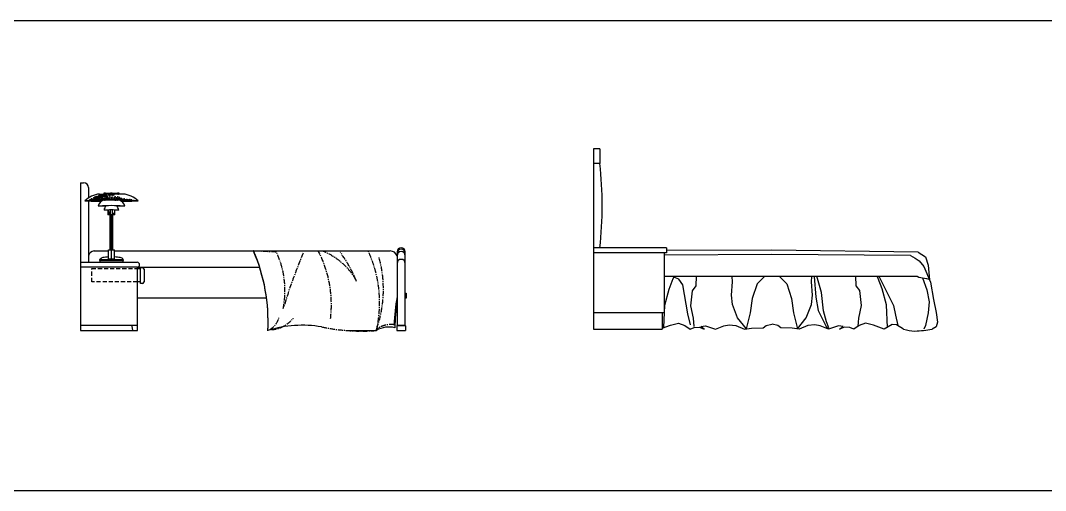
# Model space of a CAD drawing. Header units: millimetres. Extents: x 30176 to 68715, y 55479 to 72995.
# Drawn here: x 56095 to 62405, y 60016 to 62909 of the extents above; entities that cross this region are included whole.
import ezdxf

# ---------------------------------------------------------------- set-up
doc = ezdxf.new("R2010")
doc.units = ezdxf.units.MM
doc.linetypes.add('CENTER', pattern=[50.8, 31.75, -6.35, 6.35, -6.35])
doc.linetypes.add('DASHED', pattern=[0.75, 0.5, -0.25])
doc.layers.add('www.cad-blocks.net', color=7, linetype='Continuous')

# ---------------------------------------------------------------- blocks, each defined once
blk = doc.blocks.new('A$C00B207A7')
for p, q in [((0, 913.3), (20, 913.3)), ((0, 913.3), (0, 3.3)), ((50, 883.3), (50, 819.8)), ((118.9, 843.4), (147, 843.4)), ((144.8, 846.9), (154, 846.9)), ((153.3, 849.7), (145.5, 849.7)), ((145.5, 849.7), (145.5, 848.8)), ((145.5, 848.8), (153.3, 848.8)), ((147, 845.7), (147, 843.4)), ((147, 845.7), (151.8, 845.7)), ((151.8, 843.4), (147, 843.4)), ((151.8, 843.4), (151.8, 845.7)), ((263.7, 843.4), (151.8, 843.4)), ((153.3, 848.8), (153.3, 849.7)), ((186.4, 847.3), (155.4, 847.3)), ((195.9, 846.9), (186.7, 846.9)), ((187.4, 848.8), (187.4, 849.7)), ((187.4, 849.7), (195.2, 849.7)), ((195.2, 848.8), (187.4, 848.8)), ((193.7, 845.7), (188.9, 845.7)), ((188.9, 843.4), (188.9, 845.7)), ((188.9, 843.4), (193.7, 843.4)), ((193.7, 845.7), (193.7, 843.4)), ((195.2, 849.7), (195.2, 848.8)), ((227.1, 847.3), (196.2, 847.3)), ((237.8, 846.9), (228.6, 846.9)), ((229.3, 848.8), (229.3, 849.7)), ((229.3, 849.7), (237.2, 849.7)), ((237.2, 848.8), (229.3, 848.8)), ((230.8, 843.4), (230.8, 845.7)), ((235.7, 845.7), (230.8, 845.7)), ((230.8, 843.4), (235.7, 843.4)), ((235.7, 845.7), (235.7, 843.4)), ((237.2, 849.7), (237.2, 848.8)), ((50, 800.8), (50, 423.3)), ((158.5, 769.4), (108.7, 769.4)), ((273.9, 769.4), (224.1, 769.4)), ((170.3, 716.3), (170.3, 745.1)), ((188.5, 716.3), (170.3, 716.3)), ((183.5, 499.2), (183.5, 716.3)), ((185.3, 716.3), (185.3, 745.5)), ((188.5, 499.2), (188.5, 716.3)), ((212.2, 716.3), (188.5, 716.3)), ((194.1, 499.2), (194.1, 716.3)), ((197, 716.3), (197, 745.5)), ((199, 499.2), (199, 716.3)), ((212.2, 716.3), (212.2, 745.1)), ((85.3, 493.3), (172.5, 493.3)), ((172.5, 499.2), (210.9, 499.2)), ((172.5, 445.2), (172.5, 499.2)), ((172.5, 445.2), (210.9, 445.2)), ((190.9, 445.2), (190.9, 499.2)), ((210.9, 445.2), (210.9, 499.2)), ((210.9, 493.3), (1907.6, 493.3)), ((1950, 488.2), (1950, 33.3)), ((2000, 33.3), (2000, 488.2)), ((0, 423.3), (350, 423.3)), ((350, 393.3), (0, 393.3)), ((263.7, 438.3), (118.9, 438.3)), ((118.9, 438.3), (118.9, 434.9)), ((118.9, 434.9), (118.9, 438.3)), ((118.9, 434.9), (263.7, 434.9)), ((263.7, 434.9), (119.3, 434.9)), ((119.3, 434.9), (119.3, 423.3)), ((119.3, 423.3), (263.7, 423.3)), ((263.7, 434.9), (263.7, 438.3)), ((263.7, 438.3), (263.7, 434.9)), ((263.7, 423.3), (263.7, 434.9)), ((350, 393.3), (1103.1, 393.3)), ((350, 393.3), (350, 33.3)), ((350, 385.3), (370.8, 385.3)), ((370.8, 390.3), (381.8, 390.3)), ((370.8, 293.3), (370.8, 390.3)), ((391.8, 380.3), (391.8, 303.3)), ((370.8, 303.3), (350, 303.3)), ((381.8, 293.3), (370.8, 293.3)), ((1146.4, 203.3), (350, 203.3)), ((2000, 233.5), (2006, 233.5)), ((2006, 203.3), (2000, 203.3)), ((2006, 233.5), (2006, 203.3)), ((317.9, 33.3), (0, 33.3)), ((0, 3.3), (352.8, 3.3)), ((316, 31), (320.7, 3.3)), ((350.8, 33.3), (317.9, 33.3)), ((352.8, 3.3), (352.8, 31.3)), ((1154.2, 3.3), (1154.4, 3.3)), ((1642.6, 3.3), (1822.3, 3.3)), ((1948, 31), (1948, 3)), ((1948, 3.3), (2002, 3.3)), ((2000, 33.3), (1950, 33.3)), ((1950, 33.3), (2000, 33.3)), ((2002, 31.3), (2002, 3.3))]:
    blk.add_line(p, q)
at = {"linetype": 'DASHED', "ltscale": 50}
for p, q in [((70.9, 303.3), (70.9, 385.3)), ((70.9, 385.3), (350, 385.3)), ((350, 303.3), (70.9, 303.3))]:
    blk.add_line(p, q, dxfattribs=at)
for centre, radius, start, end in [((20, 883.3), 30, 0, 90), ((129.8, 699), 144.8, 94.3429, 134.85667), ((145.7, 847.6), 1.25, 101.61539, 217.78568), ((144.5, 843.7), 3.19, 40.68563, 86.90757), ((161.6, 836.2), 12.7, 119.12076, 140.23048), ((154.2, 843.7), 3.19, 93.09243, 139.31437), ((153.1, 847.6), 1.25, 322.21432, 78.38461), ((187.6, 847.6), 1.25, 101.61539, 217.78568), ((186.5, 843.7), 3.19, 40.68563, 86.90757), ((196.2, 843.7), 3.19, 93.09243, 139.31437), ((195, 847.6), 1.25, 322.21432, 78.38461), ((221, 836.2), 12.7, 39.21496, 60.87924), ((229.6, 847.6), 1.25, 101.61519, 217.78575), ((228.4, 843.7), 3.19, 40.68563, 86.90757), ((238.1, 843.7), 3.19, 93.09243, 139.31437), ((236.9, 847.6), 1.25, 322.21425, 78.38481), ((251.9, 696), 147.9, 45.59453, 85.43164), ((191.3, -2751.6), 3557.1, 87.35502, 92.64498), ((201.9, 5301.9), 4503.6, 267.77598, 269.08334), ((162.3, 753.1), 56, 111.80609, 163.08229), ((191.3, -212.1), 984.2, 85.78037, 94.21963), ((189.7, 737.8), 44.5, 130.15475, 171.82868), ((192.8, 737.8), 44.5, 8.17132, 49.84525), ((220.3, 753.1), 56, 16.91771, 68.19391), ((180.7, 5301.9), 4503.6, 270.91666, 272.22402), ((191.3, -13.3), 758.8, 86.55783, 93.44217), ((1975, 488.2), 25, 0, 180), ((87.5, 454.7), 38.6, 93.19223, 166.00124), ((143.2, 424.2), 28.1, 98.40642, 150.02094), ((192.2, 158.7), 298.1, 93.79798, 100.26136), ((192.2, 158.7), 298.1, 79.73864, 86.39797), ((243.8, 430.9), 21.2, 20.34562, 85.92866), ((67, 61), 1088.7, 356.96439, 23.39728), ((67, 58.8), 1088.7, 356.96439, 23.39728), ((1904.9, 444), 49.4, 23.99623, 86.81418), ((1975, 479.1), 25, 0, 180), ((1975, 464.1), 25, 0, 180), ((350, 408.3), 15, 270, 90), ((381.8, 380.3), 10, 0, 90), ((1975, 416.5), 25, 0, 180), ((381.8, 303.3), 10, 270, 0), ((2968, 15.3), 1036.5, 169.17742, 178.68366), ((2943.1, 18.4), 1006.4, 170.69076, 179.92821), ((317.9, 31.3), 2, 90, 189.78241), ((350.8, 31.3), 2, 0, 90), ((1366.9, -677.2), 712.9, 80.43295, 107.34327), ((1898.1, -118.2), 143.3, 74.36067, 121.9546), ((1950, 31.3), 2, 90, 189.78241), ((2000, 31.3), 2, 0, 90)]:
    blk.add_arc(centre, radius, start, end)
at = {"linetype": 'CENTER'}
for centre, radius, start, end in [((-1516.3, -49442.7), 50002.7, 86.87736, 87.03942), ((697.3, 249.4), 562.3, 348.67098, 24.86177), ((4219.6, -732.2), 3095, 156.93246, 163.37528), ((822.6, 161.9), 722.7, 353.20232, 26.94192), ((1337.9, 106.7), 415.1, 30.01067, 67.71772), ((917.4, -14.4), 845.7, 22.24988, 36.2027), ((1089.5, 175.2), 752.7, 346.79668, 24.99593), ((1130.2, 256.5), 735.4, 340.86875, 15.58198), ((1098.9, 119.4), 129.5, 301.24668, 342.80227), ((1164, 195.4), 187.1, 273.74293, 321.78874), ((1732.5, 1191.8), 1191.9, 258.03639, 274.32354), ((1912.5, -107.4), 147.7, 82.4667, 126.74828)]:
    blk.add_arc(centre, radius, start, end, dxfattribs=at)
for p in [(92, 825.4), (93.9, 822.5), (101.4, 828.5), (101.4, 821.2), (103.9, 822.5), (106.7, 826.4), (107.3, 825.9), (110.8, 829.6), (111.7, 824.8), (112.8, 825.9), (115, 833.8), (115.1, 823.6), (117.1, 831.7), (117.3, 827), (118.2, 823.3), (120.6, 832.5), (120.6, 824.8), (121.3, 835.9), (122.4, 831.7), (122.9, 830.3), (124, 830.3), (125.5, 821.2), (126.6, 835.9), (127.3, 829.2), (127.3, 827), (128.7, 832.7), (130.7, 839), (131.8, 834.8), (132.9, 837), (133.9, 839), (134, 823.6), (135.1, 833.7), (136, 835.9), (137.3, 828.1), (141.2, 834.8), (142.9, 837), (144, 832.5), (144, 830.3), (146.2, 838.1), (148.5, 833.7), (151.7, 836.9), (151.8, 825.9), (152.9, 838.1), (155.1, 835.9), (156.3, 839.2), (157.4, 827), (159, 835.9), (159.6, 837), (160.1, 826.4), (167.4, 831.4), (168.5, 821.2), (174.1, 839.2), (181.9, 832.5), (182.1, 823.3), (183, 839.2), (191.9, 839.2), (195.7, 824.3), (199.7, 835.9), (205.2, 839.2), (207.2, 822.3), (214.5, 826.4), (231.3, 825.4), (240.7, 821.2), (57.2, 805.9), (59.4, 807), (62.7, 803.6), (63.9, 807), (65.8, 810.7), (67.9, 814.9), (70.5, 807), (73.1, 812.8), (73.9, 808.1), (75.2, 811.8), (77.2, 810.3), (77.2, 809.2), (81.7, 808.1), (82.6, 820.2), (85.7, 814.9), (86.1, 808.1), (87.8, 804.5), (88.3, 813.6), (90.6, 817), (90.6, 812.5), (90.6, 812.5), (90.6, 810.3), (90.6, 808.1), (93, 806.6), (95, 815.9), (95.1, 819.1), (96.2, 809.7), (96.2, 806.6), (97.3, 813.6), (97.3, 810.3), (99.5, 819.2), (99.5, 809.2), (100.4, 812.8), (100.6, 818.1), (103.5, 807.6), (103.9, 812.5), (105.6, 816), (106.7, 810.7), (107.3, 819.2), (107.7, 809.7), (108.8, 814.9), (110.8, 806.6), (111.7, 818.1), (111.7, 812.5), (111.9, 807.6), (114, 817), (115.1, 808.1), (116.2, 815.9), (117.3, 809.2), (121.7, 812.5), (125.5, 809.7), (127.6, 820.2), (128.7, 807.6), (129.5, 811.4), (129.7, 811.8), (133.9, 814.9), (136, 807.6), (136.2, 811.4), (138.4, 810.3), (141.2, 816), (142.3, 807.6), (143.3, 813.9), (144, 818.1), (146.2, 810.3), (146.2, 809.2), (148.6, 808.7), (150.6, 809.7), (150.6, 806.6), (151.7, 814.9), (151.7, 807.6), (152.4, 816.5), (157.4, 809.2), (158, 811.8), (160.1, 807.6), (160.3, 811.3), (161.1, 816), (164.3, 807.6), (165.2, 810.3), (166.3, 811.4), (166.3, 808.1), (171.6, 811.8), (172.6, 807.6), (173.3, 815.7), (175.2, 809.2), (175.8, 809.7), (177.9, 808.7), (178.5, 813.6), (183.1, 812.8), (183.1, 809.7), (183.1, 807.6), (186.3, 808.1), (189.4, 812.8), (191.5, 820.2), (191.9, 813.6), (193.4, 816.5), (193.6, 808.7), (196, 807.8), (197.8, 808.7), (200.3, 808.7), (201.2, 812.2), (203, 808.7), (206.2, 807.6), (206.4, 813.6), (209.7, 818.1), (210.8, 809.6), (213.5, 806.6), (215.6, 810.7), (215.6, 806.6), (219.5, 814.8), (219.5, 808.7), (221.9, 820.2), (221.9, 813.6), (222.9, 807.6), (224, 810.7), (227.1, 805.5), (228.2, 808.7), (229.9, 810.4), (232, 817), (233.1, 813.6), (235.3, 811.4), (237.5, 812.5), (244.2, 810.3), (245.3, 815.9), (250.9, 809.2), (253.1, 807), (254.2, 815.9), (262, 810.3), (269.8, 813.6), (269.8, 809.2), (277.6, 807), (286.5, 809.2), (292.1, 808.1), (298.3, 804.5), (299.9, 807), (303.6, 809.7), (309.8, 805.5), (314, 808.7), (328.7, 804.5), (171.4, 727), (171.4, 719.3), (171.4, 718), (171.6, 721.7), (172, 727.7), (172, 722), (172.4, 724.3), (172.6, 720.6), (173, 718), (173.4, 721), (173.4, 718), (173.7, 737.4), (173.7, 732.1), (173.7, 726.9), (174.4, 720.3), (174.7, 730), (174.7, 724.8), (174.7, 718.5), (174.7, 717), (175.1, 720.7), (175.4, 719), (175.8, 726.9), (175.8, 720.6), (176.1, 718), (177.4, 719.3), (177.9, 730), (178.4, 720.3), (178.9, 722.7), (178.9, 719.6), (178.9, 717.5), (179.1, 718), (180, 724.8), (180.7, 718.3), (180.7, 718), (181, 720.6), (182.1, 717.3), (183.1, 718.5), (183.1, 717.7), (197.8, 717.7), (198.1, 720), (198.5, 723), (198.5, 716.3), (198.8, 722), (199.5, 723.7), (199.5, 719.3), (199.5, 717), (199.8, 717.7), (202.5, 717.7), (202.8, 718), (203.8, 721.7), (204.5, 718.7), (204.5, 716.6), (205.5, 724), (205.8, 717.3), (207.5, 722.3), (207.5, 717.3), (207.5, 717.3), (208.5, 719.3), (209.8, 721.3), (210.2, 724), (210.2, 717), (210.5, 718)]:
    blk.add_point(p)
blk = doc.blocks.new('A$C0DC46384')
for p, q in [((0, 1121.5), (0, 11.5)), ((40, 1121.5), (0, 1121.5)), ((40, 1121.5), (40, 1031.5)), ((40, 1031.5), (0, 1031.5)), ((450, 511.5), (0, 511.5)), ((450, 511.5), (450, 481.5)), ((450, 481.5), (0, 481.5)), ((435, 481.5), (435, 111.5)), ((1098.4, 471.8), (435, 467.1)), ((1098.5, 497), (450, 495)), ((1953.1, 465.8), (1098.4, 471.8)), ((2000, 484.9), (1098.5, 497)), ((1953.1, 465.8), (1980.2, 449.1)), ((1980.2, 449.1), (2004.9, 432.7)), ((2000, 484.9), (2044.5, 456.9)), ((2044.5, 456.9), (2061.5, 406.1)), ((2004.9, 432.7), (2033.8, 397.6)), ((2033.8, 397.6), (2075, 300.8)), ((2061.5, 406.1), (2068.8, 315.4)), ((435, 337.9), (1099.9, 337.9)), ((467.3, 258.9), (492.1, 322.8)), ((492.1, 322.8), (499.3, 337.2)), ((525.1, 318.7), (496, 330.8)), ((549.8, 283.7), (525.1, 318.7)), ((632.2, 337.2), (630.2, 277.5)), ((856.7, 302.8), (854.6, 335.8)), ((1054.7, 337.9), (1007.3, 290.5)), ((1099.9, 337.9), (1993.8, 337.9)), ((1143.7, 337.9), (1191.2, 290.5)), ((1341.7, 302.8), (1343.8, 335.8)), ((1358.3, 335.8), (1368.6, 208.1)), ((1403.6, 236.9), (1375.4, 337.9)), ((1613.2, 337.9), (1615.1, 278.1)), ((1753.3, 323.4), (1746.1, 337.9)), ((1778, 259.6), (1753.3, 323.4)), ((1757.4, 337.9), (1848.2, 156.5)), ((1993.8, 337.9), (2004.3, 332.1)), ((2004.3, 332.1), (2049.9, 324)), ((2026.9, 328.1), (2052.4, 253.4)), ((2049.9, 324), (2064.9, 319.3)), ((2064.9, 319.3), (2068.4, 316.9)), ((440.5, 160), (467.3, 258.9)), ((580.7, 106.5), (549.8, 283.7)), ((630.2, 277.5), (607.6, 248.6)), ((850.5, 220.4), (856.7, 302.8)), ((1007.3, 290.5), (978.4, 199.8)), ((1191.2, 290.5), (1220.1, 199.8)), ((1347.9, 220.4), (1341.7, 302.8)), ((1615.1, 278.1), (1637.8, 249.3)), ((1804.8, 160.7), (1778, 259.6)), ((2052.4, 253.4), (2066.8, 179.2)), ((2075, 300.8), (2093.6, 193.6)), ((607.6, 248.6), (597.2, 155.9)), ((856.7, 162.7), (850.5, 220.4)), ((978.4, 199.8), (966, 111.2)), ((1220.1, 199.8), (1232.4, 111.2)), ((1341.7, 162.7), (1347.9, 220.4)), ((1368.6, 208.1), (1383, 125.6)), ((1416, 123.6), (1403.6, 236.9)), ((1637.8, 249.3), (1648.1, 156.5)), ((2093.6, 193.6), (2110.1, 113.3)), ((434.3, 22), (440.5, 160)), ((597.2, 155.9), (613.7, 79.7)), ((887.6, 82.4), (856.7, 162.7)), ((1310.8, 82.4), (1341.7, 162.7)), ((1648.1, 156.5), (1631.6, 80.3)), ((1811, 22.6), (1804.8, 160.7)), ((1848.2, 156.5), (1860.5, 98.8)), ((2066.8, 179.2), (2060.6, 111.2)), ((435, 111.5), (0, 111.5)), ((423, 111.5), (423, 11.5)), ((597.7, 38.7), (580.7, 106.5)), ((613.7, 79.7), (618, 28.6)), ((941.7, 13.8), (887.6, 82.4)), ((966, 111.2), (941.3, 14.4)), ((1232.4, 111.2), (1257.2, 14.4)), ((1256.8, 13.8), (1310.8, 82.4)), ((1383, 125.6), (1434.6, 24.7)), ((1434.6, 57.6), (1416, 123.6)), ((1631.6, 80.3), (1627.3, 29.2)), ((1860.5, 98.8), (1873.8, 34.7)), ((2060.6, 111.2), (2044.1, 35)), ((2110.1, 113.3), (2118.4, 55.6)), ((0, 11.5), (423, 11.5)), ((423, 17.9), (474, 37)), ((474, 37), (523.5, 49.4)), ((523.5, 49.4), (562.7, 35)), ((562.7, 35), (595.7, 12.3)), ((595.7, 12.3), (620.5, 22.6)), ((620.5, 22.6), (653.5, 24.7)), ((653.5, 24.7), (682.4, 12.3)), ((660.7, 28.8), (689.6, 32.9)), ((682.4, 12.3), (660.7, 28.8)), ((689.6, 32.9), (751.5, 12.3)), ((751.5, 12.3), (803.1, 32.9)), ((803.1, 32.9), (836.1, 39.1)), ((836.1, 39.1), (877.3, 35)), ((877.3, 35), (930.9, 12.3)), ((930.9, 12.3), (974.3, 18.5)), ((974.3, 18.5), (1044.4, 20.5)), ((1044.4, 20.5), (1063, 35)), ((1063, 35), (1098, 43.2)), ((1135.5, 35), (1100.4, 43.2)), ((1154.1, 20.5), (1135.5, 35)), ((1224.2, 18.5), (1154.1, 20.5)), ((1267.5, 12.3), (1224.2, 18.5)), ((1321.1, 35), (1267.5, 12.3)), ((1362.4, 39.1), (1321.1, 35)), ((1395.4, 32.9), (1362.4, 39.1)), ((1446.9, 12.3), (1395.4, 32.9)), ((1449, 20.5), (1434.6, 57.6)), ((1434.6, 24.7), (1440.8, 16.4)), ((1440.8, 16.4), (1449, 20.5)), ((1508.8, 32.9), (1446.9, 12.3)), ((1537.7, 28.8), (1508.8, 32.9)), ((1516.1, 12.3), (1537.7, 28.8)), ((1545, 24.7), (1516.1, 12.3)), ((1578, 22.6), (1545, 24.7)), ((1602.7, 12.3), (1578, 22.6)), ((1635.7, 35), (1602.7, 12.3)), ((1674.9, 49.4), (1635.7, 35)), ((1724.4, 37), (1674.9, 49.4)), ((1790.4, 12.3), (1724.4, 37)), ((1839.9, 41.2), (1790.4, 12.3)), ((1866.7, 39.1), (1839.9, 41.2)), ((1910, 12.3), (1866.7, 39.1)), ((2044.1, 35), (2033.8, 12.3)), ((2110.1, 26.7), (2085.4, 12.3)), ((2118.4, 55.6), (2110.1, 26.7))]:
    blk.add_line(p, q)
for centre, radius, start, end in [((-2336.1, 771.5), 2390.2, 353.75526, 6.24474), ((1979.7, 203.2), 203.2, 249.95598, 269.78894), ((1958.6, 642.3), 642.7, 271.81286, 281.37625)]:
    blk.add_arc(centre, radius, start, end)
blk = doc.blocks.new('FORMAT')
at = {"color": 155, "true_color": 0x546d8e}
for p, q in [((33904.5, 62909.1), (68715.5, 62909.1)), ((33904.5, 60015.8), (68715.5, 60015.8))]:
    blk.add_line(p, q, dxfattribs=at)

msp = doc.modelspace()

# ---------------------------------------------------------------- block references
for name, p in [('A$C0DC46384', (59622.2, 60997.3)), ('A$C00B207A7', (56463.9, 60997.3))]:
    msp.add_blockref(name, p)
at = {"layer": 'www.cad-blocks.net'}
msp.add_blockref('FORMAT', (0, 0), dxfattribs=at)

doc.saveas('drawing.dxf')
